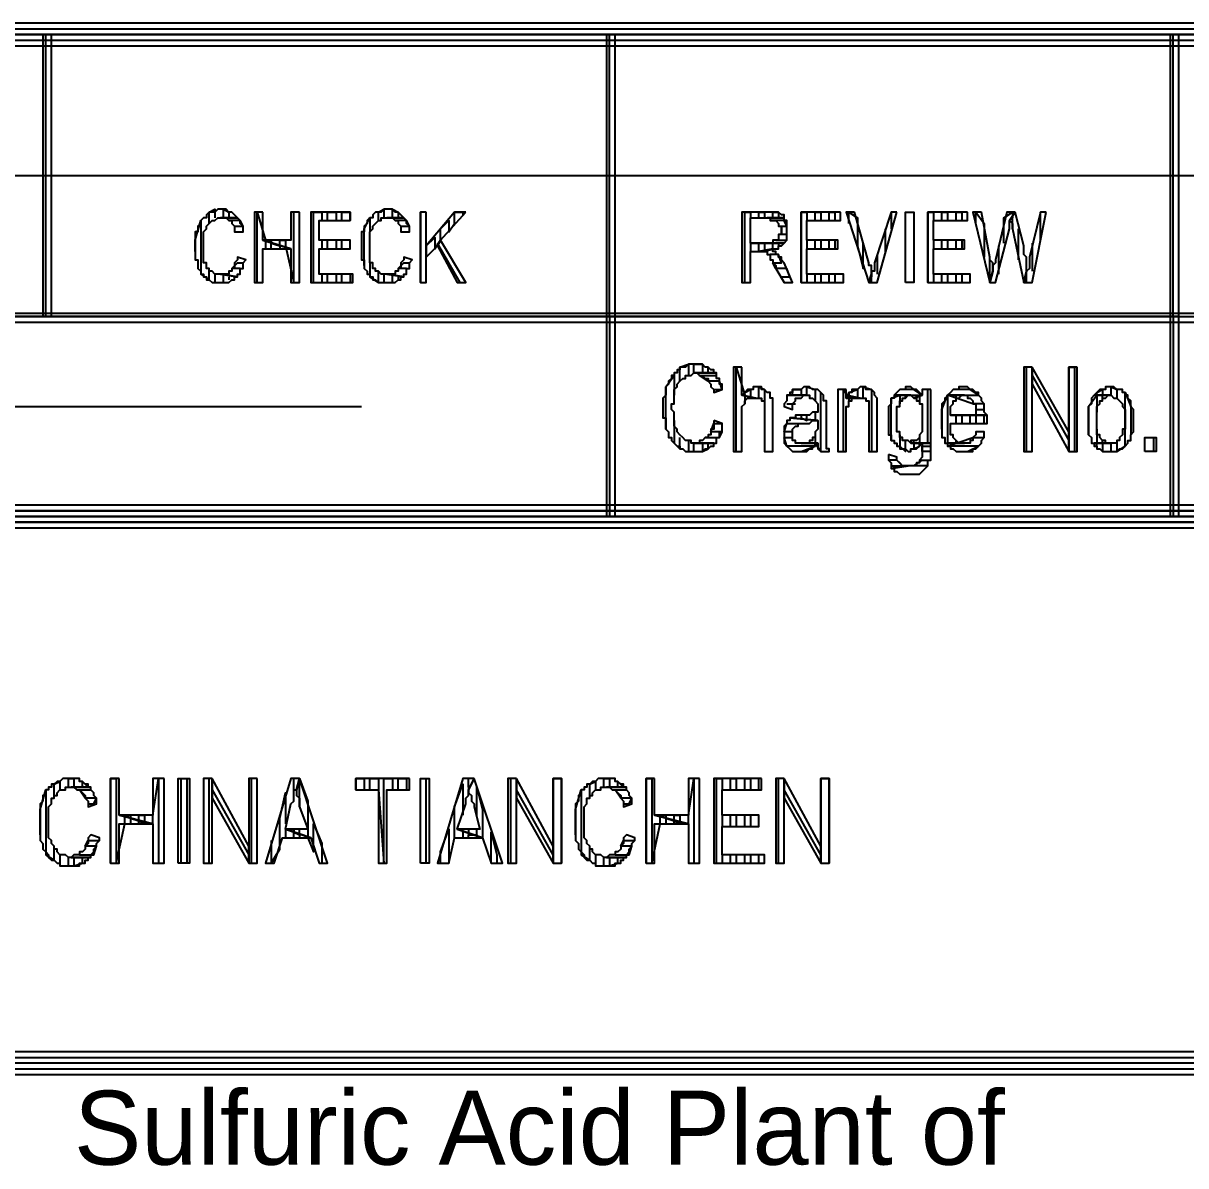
# Model space of a CAD drawing. Extents: x 0 to 594, y 0 to 420.
# Drawn here: x 523.2 to 564.45, y 41.96 to 82.5 of the extents above; entities that cross this region are included whole.
import ezdxf

# ---------------------------------------------------------------- set-up
doc = ezdxf.new("R2010")
doc.units = 0
doc.styles.add('HTX1', font='O8116901', dxfattribs={"width": 1.02})

msp = doc.modelspace()

# ---------------------------------------------------------------- linework, layer by layer
at = {"layer": 'GT_1', "flags": 128}
for points in [[(404, 82.5), (404, 81.7), (584, 81.7), (584, 82.5), (404, 82.5)], [(404, 81.9), (584, 81.9), (584, 82.1), (404, 82.1), (404, 82.3), (584, 82.3)], [(404, 82.1), (584, 82.1)], [(523.9, 72.1), (524.2, 72.1), (524.2, 82.1), (523.9, 82.1), (523.9, 72.1)], [(524, 72.1), (524, 82.1)], [(543.9, 72.1), (544.2, 72.1), (544.2, 82.1), (543.9, 82.1), (543.9, 72.1)], [(544, 72.1), (544, 82.1)], [(563.9, 72.1), (564.2, 72.1), (564.2, 82.1), (563.9, 82.1), (563.9, 72.1)], [(564, 72.1), (564, 82.1)], [(404, 77.1), (584, 77.1)], [(530.2, 75.9), (530.2, 75.9), (530.2, 75.9), (530.1, 75.9), (530.1, 75.9), (530, 75.8), (529.9, 75.8), (529.9, 75.8), (529.8, 75.8), (529.8, 75.8), (529.7, 75.7), (529.7, 75.7), (529.7, 75.6), (529.6, 75.6), (529.6, 75.6), (529.5, 75.5), (529.5, 75.5), (529.5, 75.4), (529.4, 75.3), (529.4, 75.3), (529.4, 75.3), (529.4, 75.2), (529.4, 75.1), (529.3, 75.1), (529.3, 75), (529.3, 75), (529.3, 74.9), (529.3, 74.8), (529.3, 74.7), (529.3, 74.7), (529.3, 74.6), (529.3, 74.5), (529.3, 74.5), (529.3, 74.4), (529.3, 74.3), (529.3, 74.3), (529.3, 74.2), (529.3, 74.1), (529.4, 74.1), (529.4, 74), (529.4, 73.9), (529.4, 73.9), (529.4, 73.9), (529.4, 73.8), (529.5, 73.7), (529.5, 73.7), (529.5, 73.6), (529.6, 73.6), (529.6, 73.5), (529.7, 73.5), (529.7, 73.4), (529.7, 73.4), (529.8, 73.4), (529.8, 73.4), (529.9, 73.3), (529.9, 73.3), (530, 73.3), (530, 73.3), (530.1, 73.3), (530.2, 73.3), (530.2, 73.3), (530.3, 73.3), (530.4, 73.3), (530.4, 73.3), (530.5, 73.3), (530.5, 73.3), (530.6, 73.4), (530.6, 73.4), (530.7, 73.4), (530.7, 73.5), (530.8, 73.5), (530.8, 73.5), (530.2, 73.6), (530.2, 73.6), (530.1, 73.6), (530.1, 73.6), (530, 73.6), (530, 73.6), (529.9, 73.7), (529.9, 73.7), (529.8, 73.7), (529.8, 73.8), (529.7, 73.8), (529.7, 73.9), (529.7, 73.9), (529.7, 74), (529.6, 74), (529.6, 74.1), (529.6, 74.1), (529.6, 74.2), (529.6, 74.2), (529.6, 74.3), (529.6, 74.4), (529.6, 74.4), (529.6, 74.5), (529.6, 74.6), (529.6, 74.7), (529.6, 74.7), (529.6, 74.8), (529.6, 74.9), (529.6, 74.9), (529.6, 75), (529.6, 75.1), (529.6, 75.1), (529.7, 75.2), (529.7, 75.3), (529.7, 75.3), (529.8, 75.4), (529.8, 75.4), (529.8, 75.4), (529.9, 75.5), (529.9, 75.5), (529.9, 75.5), (530, 75.5), (530.1, 75.6), (530.1, 75.6), (530.2, 75.6), (530.2, 75.6), (530.8, 75.6), (530.8, 75.6), (530.7, 75.7), (530.7, 75.7), (530.7, 75.7), (530.6, 75.8), (530.6, 75.8), (530.5, 75.8), (530.5, 75.8), (530.4, 75.9), (530.3, 75.9), (530.3, 75.9), (530.2, 75.9)], [(529.8, 75.4), (529.8, 75.8), (530, 75.9), (530, 75.6)], [(530.3, 75.6), (530.3, 75.9), (530.5, 75.8), (530.5, 75.6)], [(536.1, 75.9), (536.1, 75.9), (536.1, 75.9), (536, 75.9), (536, 75.9), (535.9, 75.8), (535.8, 75.8), (535.8, 75.8), (535.7, 75.8), (535.7, 75.8), (535.6, 75.7), (535.6, 75.7), (535.6, 75.6), (535.5, 75.6), (535.5, 75.6), (535.4, 75.5), (535.4, 75.5), (535.4, 75.4), (535.3, 75.3), (535.3, 75.3), (535.3, 75.3), (535.3, 75.2), (535.3, 75.1), (535.2, 75.1), (535.2, 75), (535.2, 75), (535.2, 74.9), (535.2, 74.8), (535.2, 74.7), (535.2, 74.7), (535.2, 74.6), (535.2, 74.5), (535.2, 74.5), (535.2, 74.4), (535.2, 74.3), (535.2, 74.3), (535.2, 74.2), (535.2, 74.1), (535.3, 74.1), (535.3, 74), (535.3, 73.9), (535.3, 73.9), (535.3, 73.9), (535.3, 73.8), (535.4, 73.7), (535.4, 73.7), (535.4, 73.6), (535.5, 73.6), (535.5, 73.5), (535.6, 73.5), (535.6, 73.4), (535.6, 73.4), (535.7, 73.4), (535.7, 73.4), (535.8, 73.3), (535.8, 73.3), (535.9, 73.3), (535.9, 73.3), (536, 73.3), (536.1, 73.3), (536.1, 73.3), (536.2, 73.3), (536.3, 73.3), (536.3, 73.3), (536.4, 73.3), (536.4, 73.3), (536.5, 73.4), (536.5, 73.4), (536.6, 73.4), (536.6, 73.5), (536.7, 73.5), (536.7, 73.5), (536.1, 73.6), (536.1, 73.6), (536, 73.6), (536, 73.6), (535.9, 73.6), (535.9, 73.6), (535.8, 73.7), (535.8, 73.7), (535.7, 73.7), (535.7, 73.8), (535.6, 73.8), (535.6, 73.9), (535.6, 73.9), (535.6, 74), (535.5, 74), (535.5, 74.1), (535.5, 74.1), (535.5, 74.2), (535.5, 74.2), (535.5, 74.3), (535.5, 74.4), (535.5, 74.4), (535.5, 74.5), (535.5, 74.6), (535.5, 74.7), (535.5, 74.7), (535.5, 74.8), (535.5, 74.9), (535.5, 74.9), (535.5, 75), (535.5, 75.1), (535.5, 75.1), (535.6, 75.2), (535.6, 75.3), (535.6, 75.3), (535.7, 75.4), (535.7, 75.4), (535.7, 75.4), (535.8, 75.5), (535.8, 75.5), (535.8, 75.5), (535.9, 75.5), (535.9, 75.6), (536, 75.6), (536.1, 75.6), (536.1, 75.6), (536.7, 75.6), (536.7, 75.6), (536.6, 75.7), (536.6, 75.7), (536.6, 75.7), (536.5, 75.8), (536.5, 75.8), (536.4, 75.8), (536.4, 75.8), (536.3, 75.9), (536.2, 75.9), (536.2, 75.9), (536.1, 75.9)], [(535.8, 75.5), (535.8, 75.8), (536, 75.9), (536, 75.6)], [(536.3, 75.6), (536.3, 75.9), (536.5, 75.8), (536.5, 75.6)], [(529.3, 74.4), (529.3, 74.8), (529.5, 75.5), (529.5, 73.6), (529.8, 73.4), (529.8, 73.8)], [(530.8, 75.6), (530.2, 75.6), (530.3, 75.6), (530.3, 75.6), (530.4, 75.6), (530.4, 75.6), (530.5, 75.5), (530.5, 75.5), (530.6, 75.5), (530.6, 75.4), (530.6, 75.4), (530.7, 75.3), (530.7, 75.3), (530.7, 75.2), (530.7, 75.1), (530.8, 75.1), (531, 75.1), (531, 75.2), (531, 75.2), (531, 75.3), (530.9, 75.4), (530.9, 75.4), (530.9, 75.5), (530.9, 75.5), (530.8, 75.6)], [(530.7, 75.3), (531, 75.3), (530.9, 75.5), (530.5, 75.5)], [(530.8, 75.6), (530.8, 75.6)], [(531.7, 75.8), (531.4, 75.8), (531.4, 73.3), (531.7, 73.3), (531.7, 74.5), (532.7, 74.5), (531.7, 74.8), (531.7, 75.8)], [(531.5, 73.3), (531.5, 75.8), (531.8, 74.8), (531.8, 74.5), (532, 74.5), (532, 74.7), (532.3, 74.6), (532.3, 74.5), (532.5, 74.5), (532.5, 74.6)], [(533, 75.8), (532.7, 75.8), (532.7, 74.8), (531.7, 74.8), (532.7, 74.5), (532.7, 73.3), (533, 73.3), (533, 75.8)], [(531.8, 74.8), (531.8, 74.8), (532, 74.8), (532, 74.7), (532.3, 74.6), (532.3, 74.8), (532.5, 74.8), (532.5, 74.6), (532.8, 73.3), (532.8, 75.8)], [(534.8, 75.8), (533.4, 75.8), (533.4, 73.3), (534.9, 73.3), (534.9, 73.6), (533.7, 73.6), (533.7, 74.5), (534.8, 74.5), (534.8, 74.8), (533.7, 74.8), (533.7, 75.5), (534.8, 75.5), (534.8, 75.8)], [(533.5, 73.3), (533.5, 75.8), (533.8, 75.8), (533.8, 75.5)], [(534, 75.5), (534, 75.8), (534.3, 75.8), (534.3, 75.5)], [(534.5, 75.5), (534.5, 75.8), (534.8, 75.8), (534.8, 75.5)], [(535.3, 73.9), (535.3, 75.2), (535.5, 75.6), (535.5, 75.1)], [(536.7, 75.6), (536.1, 75.6), (536.2, 75.6), (536.2, 75.6), (536.3, 75.6), (536.3, 75.6), (536.4, 75.5), (536.4, 75.5), (536.5, 75.5), (536.5, 75.4), (536.5, 75.4), (536.6, 75.3), (536.6, 75.3), (536.6, 75.2), (536.6, 75.1), (536.7, 75.1), (536.9, 75.1), (536.9, 75.2), (536.9, 75.2), (536.9, 75.3), (536.8, 75.4), (536.8, 75.4), (536.8, 75.5), (536.8, 75.5), (536.7, 75.6)], [(536.6, 75.3), (536.9, 75.3), (536.8, 75.5), (536.4, 75.5)], [(537.3, 73.3), (537.3, 75.8)], [(537.5, 75.8), (537.3, 75.8), (537.3, 73.3), (537.5, 73.3), (537.5, 74.2), (537.5, 74.6), (537.5, 75.8)], [(537.5, 74.2), (537.5, 74.6), (537.8, 74.9), (537.8, 74.5), (538, 74.8), (538, 75.2), (538.3, 75.5), (538.3, 75.1), (538.5, 75.4), (538.5, 75.8), (538.8, 75.8), (538.8, 75.7)], [(538.9, 75.8), (538.5, 75.8), (537.5, 74.6), (537.5, 74.2), (537.9, 74.6), (538, 74.8), (538.9, 75.8)], [(549.6, 75.8), (548.7, 75.8), (548.7, 73.3), (549, 73.3), (549, 74.4), (549.3, 74.4), (549.8, 74.5), (549.8, 74.5), (549.9, 74.5), (549.9, 74.5), (550, 74.5), (550, 74.6), (550.1, 74.6), (550.1, 74.6), (550.2, 74.7), (550.2, 74.7), (550.2, 74.7), (549, 74.7), (549, 75.6), (549.6, 75.6), (550.2, 75.6), (550.2, 75.7), (550.1, 75.7), (550.1, 75.7), (550, 75.8), (550, 75.8), (550, 75.8), (549.9, 75.8), (549.9, 75.8), (549.8, 75.8), (549.8, 75.8), (549.7, 75.8), (549.6, 75.8)], [(548.8, 73.3), (548.8, 75.8), (549, 75.8), (549, 75.6)], [(550.2, 75.6), (549.6, 75.6), (549.7, 75.6), (549.7, 75.5), (549.8, 75.5), (549.8, 75.5), (549.9, 75.5), (549.9, 75.5), (550, 75.4), (550, 75.4), (550, 75.3), (550.1, 75.3), (550.1, 75.2), (550.1, 75.1), (550.1, 75.1), (550.1, 75), (550, 75), (550, 74.9), (550, 74.9), (550, 74.8), (549.9, 74.8), (549.9, 74.8), (549.8, 74.8), (549.8, 74.7), (549.7, 74.7), (549.6, 74.7), (549.6, 74.7), (549, 74.7), (550.2, 74.7), (550.3, 74.8), (550.3, 74.8), (550.3, 74.9), (550.3, 74.9), (550.3, 75), (550.3, 75.1), (550.3, 75.1), (550.3, 75.2), (550.3, 75.3), (550.3, 75.3), (550.3, 75.4), (550.3, 75.5), (550.3, 75.5), (550.2, 75.5), (550.2, 75.6)], [(549.3, 75.6), (549.3, 75.8), (549.5, 75.8), (549.5, 75.6)], [(549.9, 74.8), (550.3, 74.8), (550.3, 75), (550.1, 75), (550.1, 75.3), (550.3, 75.3), (550.2, 75.5), (549.7, 75.5)], [(549.8, 75.6), (549.8, 75.8), (550, 75.8), (550, 75.6)], [(550.8, 73.3), (550.8, 75.8), (551, 75.8), (551, 75.5)], [(552.2, 75.8), (550.8, 75.8), (550.8, 73.3), (552.3, 73.3), (552.3, 73.6), (551, 73.6), (551, 74.5), (552.1, 74.5), (552.1, 74.8), (551, 74.8), (551, 75.5), (552.2, 75.5), (552.2, 75.8)], [(551.3, 75.5), (551.3, 75.8), (551.5, 75.8), (551.5, 75.5)], [(551.8, 75.5), (551.8, 75.8), (552, 75.8), (552, 75.5)], [(552.7, 75.8), (552.4, 75.8), (553.2, 73.3), (553.3, 73.6), (553.3, 73.7), (553.3, 73.7), (553.3, 73.8), (553.3, 73.9), (553.2, 73.9), (553.2, 74), (552.7, 75.8)], [(552.5, 75.4), (552.5, 75.8), (552.8, 75.6), (552.8, 74.6), (553, 73.8), (553, 74.7)], [(554.2, 75.8), (554, 75.8), (553.4, 74), (553.4, 74), (553.4, 73.9), (553.4, 73.9), (553.4, 73.8), (553.4, 73.7), (553.3, 73.7), (553.3, 73.6), (553.2, 73.3), (553.5, 73.3), (554.2, 75.8)], [(554, 75.8), (554, 75.2)], [(554.5, 73.3), (554.5, 75.8)], [(554.5, 73.3), (554.5, 75.8), (554.8, 75.8), (554.8, 73.3), (554.5, 73.3)], [(555.3, 73.3), (555.3, 75.8), (555.5, 75.8), (555.5, 75.5)], [(556.7, 75.8), (555.3, 75.8), (555.3, 73.3), (556.8, 73.3), (556.8, 73.6), (555.5, 73.6), (555.5, 74.5), (556.6, 74.5), (556.6, 74.8), (555.5, 74.8), (555.5, 75.5), (556.7, 75.5), (556.7, 75.8)], [(555.8, 75.5), (555.8, 75.8), (556, 75.8), (556, 75.5)], [(556.3, 75.5), (556.3, 75.8), (556.5, 75.8), (556.5, 75.5)], [(557.2, 75.8), (556.9, 75.8), (557.5, 73.3), (557.6, 73.7), (557.6, 73.7), (557.6, 73.8), (557.6, 73.8), (557.6, 73.9), (557.6, 74), (557.5, 74.1), (557.5, 74.1), (557.5, 74.2), (557.2, 75.8)], [(557, 75.4), (557, 75.8), (557.3, 75.4), (557.3, 74.2)], [(558.4, 75.8), (558.1, 75.8), (557.7, 74.1), (557.7, 74.1), (557.7, 74.1), (557.7, 74), (557.7, 74), (557.6, 73.9), (557.6, 73.8), (557.6, 73.7), (557.5, 73.3), (557.7, 73.3), (558.2, 75.2), (558.2, 75.3), (558.2, 75.3), (558.2, 75.4), (558.2, 75.4), (558.2, 75.5), (558.4, 75.8)], [(558, 74.7), (558, 75.6), (558.3, 75.8), (558.3, 75.6)], [(558.4, 75.8), (558.2, 75.5), (558.2, 75.5), (558.3, 75.4), (558.3, 75.3), (558.3, 75.2), (558.7, 73.3), (558.8, 73.7), (558.8, 73.7), (558.8, 73.8), (558.8, 73.9), (558.8, 73.9), (558.8, 74), (558.8, 74.1), (558.8, 74.1), (558.8, 74.2), (558.7, 74.3), (558.7, 74.3), (558.7, 74.4), (558.7, 74.5), (558.7, 74.6), (558.4, 75.8)], [(558.3, 75.2), (558.3, 75.6)], [(559.5, 75.8), (559.3, 75.8), (558.9, 74.2), (558.9, 74.1), (558.9, 74.1), (558.9, 74), (558.9, 73.9), (558.9, 73.9), (558.9, 73.8), (558.8, 73.7), (558.8, 73.7), (558.7, 73.3), (559, 73.3), (559.5, 75.8)], [(559.3, 74.8), (559.3, 75.8)], [(553.8, 74.4), (553.8, 75.2)], [(558.5, 75.2), (558.5, 74.1)], [(533.8, 74.8), (533.8, 74.5)], [(534, 74.5), (534, 74.8)], [(534.3, 74.8), (534.3, 74.5)], [(534.5, 74.5), (534.5, 74.8)], [(538, 74.8), (537.9, 74.6), (538.6, 73.3), (538.9, 73.3), (538, 74.8)], [(538.7, 73.3), (537.9, 74.7)], [(549, 74.7), (549, 74.4), (549.3, 74.4), (549.3, 74.7)], [(549.5, 74.7), (549.5, 74.4), (549.8, 74.5), (549.8, 74.7)], [(550, 74.7), (550, 74.6)], [(551, 74.8), (551, 74.5)], [(551.3, 74.5), (551.3, 74.8)], [(551.5, 74.8), (551.5, 74.5)], [(551.8, 74.5), (551.8, 74.8)], [(552, 74.8), (552, 74.5)], [(555.5, 74.8), (555.5, 74.5)], [(555.8, 74.5), (555.8, 74.8)], [(556, 74.8), (556, 74.5)], [(556.3, 74.5), (556.3, 74.8)], [(556.5, 74.8), (556.5, 74.5)], [(559, 74.7), (559, 73.7)], [(549.8, 74.5), (549.3, 74.4), (549.4, 74.4), (549.4, 74.4), (549.5, 74.4), (549.5, 74.4), (549.5, 74.4), (549.6, 74.4), (549.6, 74.3), (549.6, 74.3), (549.7, 74.3), (549.7, 74.2), (549.7, 74.1), (549.8, 74.1), (549.8, 74), (549.8, 74), (549.9, 73.9), (549.9, 73.8), (550.2, 73.3), (550.5, 73.3), (550.2, 74), (550.1, 74.1), (550.1, 74.1), (550.1, 74.2), (550, 74.2), (550, 74.3), (549.9, 74.3), (549.9, 74.4), (549.9, 74.4), (549.8, 74.4), (549.8, 74.5)], [(550.1, 73.5), (550.4, 73.5), (550.3, 73.8), (549.9, 73.8), (549.8, 74), (550.1, 74), (550, 74.3), (549.7, 74.3)], [(553.5, 74.3), (553.5, 73.6)], [(557.8, 74.6), (557.8, 73.6)], [(530.8, 74.2), (530.8, 74.2), (530.8, 74.1), (530.8, 74.1), (530.7, 74), (530.7, 73.9), (530.7, 73.9), (530.7, 73.8), (530.6, 73.8), (530.6, 73.7), (530.6, 73.7), (530.5, 73.7), (530.5, 73.6), (530.4, 73.6), (530.4, 73.6), (530.3, 73.6), (530.3, 73.6), (530.2, 73.6), (530.8, 73.5), (530.8, 73.6), (530.9, 73.6), (530.9, 73.7), (530.9, 73.7), (530.9, 73.8), (531, 73.8), (531, 73.9), (531, 74), (531, 74), (531.1, 74.1), (530.8, 74.2)], [(530.9, 73.8), (530.6, 73.8), (530.8, 74), (531, 74)], [(535.5, 74), (535.5, 73.5), (535.8, 73.3), (535.8, 73.7)], [(536.7, 74.2), (536.7, 74.2), (536.7, 74.1), (536.7, 74.1), (536.6, 74), (536.6, 73.9), (536.6, 73.9), (536.6, 73.8), (536.5, 73.8), (536.5, 73.7), (536.5, 73.7), (536.4, 73.7), (536.4, 73.6), (536.3, 73.6), (536.3, 73.6), (536.2, 73.6), (536.2, 73.6), (536.1, 73.6), (536.7, 73.5), (536.7, 73.6), (536.8, 73.6), (536.8, 73.7), (536.8, 73.7), (536.8, 73.8), (536.9, 73.8), (536.9, 73.9), (536.9, 74), (536.9, 74), (537, 74.1), (536.7, 74.2)], [(536.8, 73.8), (536.5, 73.8), (536.7, 74), (536.9, 74)], [(557.5, 73.5), (557.5, 74.1)], [(558.8, 73.5), (558.8, 74)], [(530, 73.6), (530, 73.3), (530.3, 73.3), (530.3, 73.6)], [(530.5, 73.5), (530.5, 73.4)], [(533.8, 73.6), (533.8, 73.3), (534, 73.3), (534, 73.6)], [(534.3, 73.6), (534.3, 73.3), (534.5, 73.3), (534.5, 73.6)], [(534.8, 73.6), (534.8, 73.3)], [(536, 73.6), (536, 73.3), (536.3, 73.3), (536.3, 73.6)], [(536.5, 73.5), (536.5, 73.4)], [(551, 73.6), (551, 73.3), (551.3, 73.3), (551.3, 73.6)], [(551.5, 73.6), (551.5, 73.3), (551.8, 73.3), (551.8, 73.6)], [(552, 73.6), (552, 73.3)], [(553.3, 73.7), (553.3, 73.5)], [(553.3, 73.3), (553.3, 73.5)], [(555.5, 73.6), (555.5, 73.3), (555.8, 73.3), (555.8, 73.6)], [(556, 73.6), (556, 73.3), (556.3, 73.3), (556.3, 73.6)], [(556.5, 73.6), (556.5, 73.3)], [(557.5, 73.3), (557.5, 73.5)], [(558.8, 73.3), (558.8, 73.5)], [(404, 72.2), (404, 71.9), (584, 71.9), (584, 72.2), (404, 72.2)], [(404, 72.1), (584, 72.1)], [(404, 72.1), (584, 72.1)], [(564, 72.1), (544, 72.1), (524, 72.1), (504, 72.1), (484, 72.1), (464, 72.1)], [(519.3, 72.1), (527.7, 72.1)], [(529.5, 72.1), (529.9, 72.1)], [(531.7, 72.1), (538.7, 72.1)], [(540.5, 72.1), (540.9, 72.1)], [(542.7, 72.1), (549.7, 72.1)], [(544.2, 72.1), (543.9, 72.1), (543.9, 65), (544.2, 65), (544.2, 72.1)], [(544, 72.1), (544, 65)], [(551.5, 72.1), (551.9, 72.1)], [(553.7, 72.1), (560.7, 72.1)], [(562.5, 72.1), (562.9, 72.1)], [(564.2, 72.1), (563.9, 72.1), (563.9, 65), (564.2, 65), (564.2, 72.1)], [(564, 72.1), (564, 65)], [(547.1, 70.4), (547, 70.4), (547, 70.4), (546.9, 70.4), (546.8, 70.4), (546.8, 70.4), (546.7, 70.3), (546.7, 70.3), (546.6, 70.3), (546.5, 70.3), (546.5, 70.2), (546.4, 70.2), (546.4, 70.1), (546.3, 70.1), (546.3, 70), (546.2, 70), (546.2, 69.9), (546.1, 69.8), (546.1, 69.8), (546.1, 69.7), (546.1, 69.7), (546, 69.6), (546, 69.5), (546, 69.5), (546, 69.4), (546, 69.3), (545.9, 69.2), (545.9, 69.1), (545.9, 69), (545.9, 69), (545.9, 68.9), (545.9, 68.8), (545.9, 68.7), (545.9, 68.6), (545.9, 68.5), (546, 68.5), (546, 68.4), (546, 68.3), (546, 68.2), (546, 68.1), (546, 68.1), (546.1, 68), (546.1, 67.9), (546.1, 67.8), (546.2, 67.8), (546.2, 67.7), (546.3, 67.6), (546.3, 67.6), (546.4, 67.5), (546.4, 67.5), (546.5, 67.5), (546.5, 67.4), (546.6, 67.4), (546.6, 67.4), (546.7, 67.3), (546.8, 67.3), (546.8, 67.3), (546.9, 67.3), (547, 67.3), (547, 67.3), (547.1, 67.3), (547.1, 67.3), (547.2, 67.3), (547.3, 67.3), (547.3, 67.3), (547.4, 67.4), (547.5, 67.4), (547.5, 67.4), (547.6, 67.5), (547.6, 67.5), (547.7, 67.5), (547.7, 67.6), (547, 67.6), (547, 67.6), (546.9, 67.6), (546.9, 67.7), (546.8, 67.7), (546.7, 67.7), (546.7, 67.7), (546.6, 67.8), (546.6, 67.8), (546.5, 67.9), (546.5, 67.9), (546.4, 68), (546.4, 68), (546.4, 68.1), (546.3, 68.2), (546.3, 68.2), (546.3, 68.3), (546.3, 68.4), (546.3, 68.4), (546.3, 68.5), (546.3, 68.6), (546.3, 68.7), (546.2, 68.8), (546.2, 68.9), (546.2, 69), (546.3, 69), (546.3, 69.1), (546.3, 69.2), (546.3, 69.3), (546.3, 69.4), (546.3, 69.4), (546.3, 69.5), (546.4, 69.6), (546.4, 69.7), (546.4, 69.7), (546.5, 69.8), (546.5, 69.8), (546.6, 69.9), (546.6, 69.9), (546.7, 69.9), (546.7, 70), (546.8, 70), (546.8, 70), (546.9, 70), (547, 70.1), (547, 70.1), (547.8, 70.1), (547.7, 70.1), (547.7, 70.2), (547.6, 70.2), (547.6, 70.2), (547.5, 70.3), (547.5, 70.3), (547.4, 70.3), (547.3, 70.4), (547.3, 70.4), (547.2, 70.4), (547.1, 70.4), (547.1, 70.4)], [(546.5, 69.8), (546.5, 70.3), (546.8, 70.4), (546.8, 70)], [(547, 70.1), (547, 70.4), (547.3, 70.4), (547.3, 70.1)], [(547.5, 70.1), (547.5, 70.3)], [(548.7, 70.3), (548.4, 70.3), (548.4, 67.3), (548.7, 67.3), (548.7, 68.5), (548.7, 68.6), (548.7, 68.7), (548.7, 68.8), (548.7, 68.9), (548.7, 68.9), (548.8, 69), (548.8, 69.1), (548.8, 69.1), (548.9, 69.2), (549, 69.2), (549, 69.2), (549.1, 69.2), (549.2, 69.2), (548.7, 69.3), (548.7, 70.3)], [(548.5, 67.3), (548.5, 70.3), (548.8, 69.3), (548.8, 69)], [(559, 70.3), (558.7, 70.3), (558.7, 67.3), (559, 67.3), (559, 69.7), (559, 70.3)], [(558.8, 67.3), (558.8, 70.3)], [(559, 70.3), (559, 69.7), (560.3, 67.3), (560.3, 68), (559, 70.3)], [(560.3, 67.3), (560.3, 70.3), (560.5, 70.3), (560.5, 67.3)], [(560.6, 70.3), (560.3, 70.3), (560.3, 68), (560.3, 67.3), (560.6, 67.3), (560.6, 70.3)], [(546, 68.1), (546, 69.6), (546.3, 70), (546.3, 69.3)], [(547.8, 70.1), (547, 70.1), (547.1, 70.1), (547.2, 70), (547.2, 70), (547.3, 70), (547.3, 70), (547.4, 69.9), (547.4, 69.9), (547.5, 69.9), (547.5, 69.8), (547.6, 69.7), (547.6, 69.7), (547.6, 69.6), (547.7, 69.5), (547.7, 69.4), (548, 69.5), (548, 69.6), (548, 69.7), (547.9, 69.7), (547.9, 69.8), (547.9, 69.9), (547.8, 69.9), (547.8, 70), (547.8, 70.1)], [(547.7, 69.5), (548, 69.5), (547.9, 69.8), (547.5, 69.8), (547.2, 70), (547.8, 70)], [(559, 70), (560.3, 67.7)], [(549.2, 69.6), (549.1, 69.6), (549.1, 69.5), (549, 69.5), (548.9, 69.5), (548.9, 69.5), (548.8, 69.4), (548.8, 69.4), (548.7, 69.3), (548.7, 69.3), (549.2, 69.2), (549.2, 69.2), (549.3, 69.2), (549.3, 69.2), (549.4, 69.2), (549.4, 69.1), (549.4, 69.1), (549.5, 69.1), (549.5, 69), (549.5, 68.9), (549.5, 68.8), (549.5, 68.7), (549.5, 67.3), (549.8, 67.3), (549.8, 68.7), (549.8, 68.8), (549.8, 68.9), (549.8, 69), (549.8, 69.1), (549.8, 69.1), (549.8, 69.2), (549.7, 69.2), (549.7, 69.3), (549.7, 69.4), (549.6, 69.4), (549.5, 69.5), (549.5, 69.5), (549.5, 69.5), (549.4, 69.5), (549.4, 69.6), (549.3, 69.6), (549.2, 69.6)], [(548.8, 69.3), (548.8, 69.4), (549, 69.5), (549, 69.2), (549.3, 69.2), (549.3, 69.6), (549.5, 69.5), (549.5, 67.3), (549.8, 67.3), (549.8, 69)], [(550.3, 69.3), (550.3, 69.2), (550.3, 69.1), (550.3, 69.1), (550.2, 69), (550.2, 68.9), (550.5, 68.8), (550.5, 68.9), (550.5, 69), (550.6, 69.1), (550.6, 69.1), (550.6, 69.2), (550.7, 69.2), (550.7, 69.2), (550.8, 69.2), (550.9, 69.3), (551, 69.3), (550.3, 69.3)], [(551, 69.6), (550.9, 69.6), (550.9, 69.6), (550.8, 69.5), (550.7, 69.5), (550.7, 69.5), (550.6, 69.5), (550.5, 69.5), (550.5, 69.4), (550.4, 69.4), (550.4, 69.3), (550.3, 69.3), (551, 69.3), (551, 69.3), (551.1, 69.3), (551.1, 69.2), (551.2, 69.2), (551.2, 69.2), (551.3, 69.1), (551.3, 69.1), (551.3, 69.1), (551.4, 69), (551.4, 68.9), (551.4, 68.8), (551.4, 68.7), (551.3, 68.7), (551.3, 68.7), (551.2, 68.7), (551.2, 68.7), (551.1, 68.6), (551, 68.6), (550.9, 68.6), (550.8, 68.6), (550.8, 68.6), (550.7, 68.6), (550.6, 68.6), (550.6, 68.5), (550.5, 68.5), (550.5, 68.5), (550.4, 68.5), (551.4, 68.4), (551.4, 68.3), (551.4, 68.2), (551.4, 68.1), (551.4, 68.1), (551.3, 68), (551.3, 67.9), (551.3, 67.9), (551.3, 67.8), (551.2, 67.8), (551.2, 67.7), (551.1, 67.7), (551.1, 67.6), (551, 67.6), (551.4, 67.6), (551.4, 67.6), (551.4, 67.5), (551.4, 67.4), (551.5, 67.3), (551.8, 67.3), (551.8, 67.4), (551.7, 67.4), (551.7, 67.5), (551.7, 67.6), (551.7, 67.6), (551.7, 67.7), (551.7, 67.7), (551.7, 67.8), (551.7, 67.9), (551.7, 68), (551.7, 68.1), (551.7, 68.3), (551.7, 68.7), (551.7, 68.8), (551.7, 68.9), (551.7, 69), (551.7, 69), (551.7, 69.1), (551.6, 69.1), (551.6, 69.2), (551.6, 69.3), (551.6, 69.3), (551.5, 69.4), (551.5, 69.4), (551.4, 69.5), (551.4, 69.5), (551.3, 69.5), (551.3, 69.5), (551.2, 69.5), (551.1, 69.6), (551.1, 69.6), (551, 69.6)], [(550.5, 69.3), (550.5, 69.5), (550.8, 69.5), (550.8, 69.3)], [(551, 69.3), (551, 69.6), (551.3, 69.5), (551.3, 69.1)], [(551.3, 67.8), (551.3, 67.6), (551.5, 67.3), (551.5, 69.4)], [(552.4, 69.5), (552.1, 69.5), (552.1, 67.3), (552.4, 67.3), (552.4, 68.5), (552.4, 68.6), (552.4, 68.7), (552.4, 68.8), (552.4, 68.9), (552.5, 68.9), (552.5, 69), (552.5, 69.1), (552.6, 69.1), (552.6, 69.1), (552.6, 69.2), (552.7, 69.2), (552.4, 69.2), (552.4, 69.5)], [(552.3, 67.3), (552.3, 69.5), (552.5, 69.2), (552.5, 69.1)], [(552.9, 69.6), (552.9, 69.6), (552.8, 69.5), (552.7, 69.5), (552.7, 69.5), (552.6, 69.5), (552.6, 69.4), (552.5, 69.4), (552.5, 69.3), (552.4, 69.3), (552.9, 69.2), (553, 69.2), (553, 69.2), (553.1, 69.2), (553.1, 69.1), (553.2, 69.1), (553.2, 69), (553.2, 69), (553.2, 68.9), (553.2, 68.9), (553.2, 68.8), (553.2, 68.7), (553.2, 67.3), (553.5, 67.3), (553.5, 68.7), (553.5, 68.7), (553.5, 68.8), (553.5, 68.9), (553.5, 69), (553.5, 69), (553.5, 69.1), (553.5, 69.2), (553.5, 69.2), (553.4, 69.3), (553.4, 69.4), (553.4, 69.4), (553.3, 69.5), (553.2, 69.5), (553.2, 69.5), (553.1, 69.5), (553.1, 69.6), (553, 69.6), (552.9, 69.6)], [(552.4, 69.3), (552.4, 69.2), (552.7, 69.2), (552.7, 69.2), (552.8, 69.2), (552.9, 69.2), (552.4, 69.3)], [(552.5, 69.3), (552.5, 69.4), (552.8, 69.5), (552.8, 69.2), (553, 69.2), (553, 69.6), (553.3, 69.5), (553.3, 67.3)], [(554.1, 69.3), (554.1, 69.2), (554, 69.2), (554, 69.1), (554, 69), (553.9, 68.9), (553.9, 68.9), (553.9, 68.8), (553.9, 68.7), (553.9, 68.6), (553.9, 68.5), (553.9, 68.4), (553.9, 68.3), (553.9, 68.3), (553.9, 68.2), (553.9, 68.1), (553.9, 68), (553.9, 67.9), (554, 67.9), (554, 67.8), (554, 67.7), (554.1, 67.7), (554.1, 67.6), (554.2, 67.6), (554.2, 67.5), (554.3, 67.5), (554.3, 67.4), (554.4, 67.4), (554.4, 67.4), (554.5, 67.4), (554.6, 67.3), (554.6, 67.3), (554.7, 67.3), (554.7, 67.4), (554.8, 67.4), (554.8, 67.4), (554.9, 67.4), (555, 67.5), (555, 67.5), (555.1, 67.6), (555.1, 67.6), (555.4, 67.6), (554.7, 67.6), (554.6, 67.7), (554.5, 67.7), (554.5, 67.7), (554.4, 67.7), (554.4, 67.8), (554.3, 67.8), (554.3, 67.9), (554.3, 68), (554.2, 68), (554.2, 68.1), (554.2, 68.2), (554.2, 68.3), (554.2, 68.4), (554.2, 68.5), (554.2, 68.5), (554.2, 68.6), (554.2, 68.7), (554.2, 68.8), (554.2, 68.9), (554.3, 68.9), (554.3, 69), (554.3, 69.1), (554.4, 69.1), (554.4, 69.2), (554.5, 69.2), (554.5, 69.2), (554.6, 69.3), (554.7, 69.3), (554.1, 69.3)], [(554, 67.7), (554, 69.2), (554.3, 69.3), (554.3, 69)], [(554.6, 69.6), (554.6, 69.6), (554.5, 69.6), (554.5, 69.5), (554.4, 69.5), (554.3, 69.5), (554.3, 69.5), (554.2, 69.4), (554.2, 69.4), (554.2, 69.4), (554.1, 69.3), (554.7, 69.3), (554.7, 69.3), (554.8, 69.2), (555.1, 69.3), (555.1, 69.3), (555, 69.4), (555, 69.4), (554.9, 69.5), (554.9, 69.5), (554.8, 69.5), (554.8, 69.5), (554.7, 69.6), (554.6, 69.6)], [(554.1, 69.3), (555.1, 69.3), (554.8, 69.5), (554.5, 69.5)], [(554.5, 69.2), (554.5, 69.3)], [(555.4, 69.5), (555.1, 69.5), (555.1, 69.3), (554.8, 69.2), (554.8, 69.2), (554.9, 69.2), (554.9, 69.1), (555, 69.1), (555, 69), (555.1, 69), (555.1, 68.9), (555.1, 68.8), (555.1, 68.7), (555.1, 68.6), (555.1, 68.6), (555.1, 68.5), (555.1, 68.4), (555.1, 68.3), (555.1, 68.2), (555.1, 68.1), (555.1, 68), (555.1, 68), (555, 67.9), (555, 67.8), (555, 67.8), (554.9, 67.7), (554.8, 67.7), (554.8, 67.7), (554.7, 67.7), (554.7, 67.6), (555.4, 67.6), (555.4, 69.5)], [(555, 67.9), (555, 67.6), (555.3, 67.6), (555.3, 69.5)], [(555, 69.3), (555, 69)], [(555.8, 68.1), (555.8, 68.8), (556, 69.3), (556, 67.6), (556.3, 67.6), (556.3, 67.7)], [(556, 69.3), (556, 69.2), (555.9, 69.2), (555.9, 69.1), (555.9, 69.1), (555.8, 69), (555.8, 68.9), (555.8, 68.9), (555.8, 68.8), (555.8, 68.7), (555.8, 68.6), (555.8, 68.5), (555.8, 68.4), (555.8, 68.3), (555.8, 68.2), (555.8, 68.1), (555.8, 68.1), (555.8, 68), (555.8, 67.9), (555.8, 67.8), (555.9, 67.8), (555.9, 67.7), (555.9, 67.6), (556, 67.6), (556.6, 67.6), (556.6, 67.6), (556.5, 67.6), (556.4, 67.6), (556.4, 67.6), (556.3, 67.7), (556.3, 67.7), (556.2, 67.8), (556.2, 67.8), (556.2, 67.9), (556.1, 67.9), (556.1, 68), (556.1, 68.1), (556.1, 68.2), (556.1, 68.2), (556.1, 68.3), (557.4, 68.3), (557.4, 68.4), (557.4, 68.4), (557.4, 68.5), (557.4, 68.6), (556.1, 68.6), (556.1, 68.7), (556.1, 68.7), (556.1, 68.8), (556.1, 68.9), (556.2, 69), (556.2, 69), (556.2, 69.1), (556.3, 69.1), (556.3, 69.2), (556.4, 69.2), (556.4, 69.2), (556.5, 69.3), (556.6, 69.3), (556, 69.3)], [(556.6, 69.6), (556.5, 69.6), (556.4, 69.6), (556.4, 69.5), (556.3, 69.5), (556.2, 69.5), (556.2, 69.5), (556.1, 69.4), (556.1, 69.4), (556, 69.3), (556, 69.3), (556.6, 69.3), (556.6, 69.3), (556.7, 69.3), (556.7, 69.2), (556.8, 69.2), (556.8, 69.2), (556.9, 69.1), (556.9, 69), (557, 69), (557, 68.9), (557, 68.8), (557, 68.7), (557, 68.6), (556.1, 68.6), (557.4, 68.6), (557.3, 68.7), (557.3, 68.8), (557.3, 68.9), (557.3, 68.9), (557.3, 69), (557.2, 69.1), (557.2, 69.2), (557.2, 69.2), (557.1, 69.3), (557.1, 69.3), (557.1, 69.4), (557, 69.4), (556.9, 69.5), (556.9, 69.5), (556.8, 69.5), (556.8, 69.5), (556.7, 69.6), (556.6, 69.6), (556.6, 69.6)], [(557, 68.8), (557.3, 68.8), (557.3, 69), (556.9, 69), (556, 69.3), (557.1, 69.3), (556.8, 69.5), (556.4, 69.5)], [(556.3, 69.2), (556.3, 69.3)], [(561, 67.9), (561, 68.9), (561.3, 69.3), (561.3, 68.7)], [(561.2, 69.3), (561.1, 69.2), (561.1, 69.2), (561.1, 69.1), (561.1, 69), (561, 68.9), (561, 68.9), (561, 68.8), (561, 68.7), (561, 68.6), (561, 68.5), (561, 68.4), (561, 68.4), (561, 68.3), (561, 68.2), (561, 68.1), (561, 68.1), (561, 68), (561, 67.9), (561.1, 67.8), (561.1, 67.8), (561.1, 67.7), (561.1, 67.6), (561.2, 67.6), (561.8, 67.6), (561.7, 67.6), (561.7, 67.6), (561.6, 67.6), (561.6, 67.7), (561.5, 67.7), (561.5, 67.7), (561.4, 67.8), (561.4, 67.9), (561.3, 67.9), (561.3, 68), (561.3, 68.1), (561.3, 68.1), (561.3, 68.2), (561.3, 68.3), (561.3, 68.4), (561.3, 68.5), (561.3, 68.6), (561.3, 68.7), (561.3, 68.8), (561.3, 68.9), (561.3, 68.9), (561.4, 69), (561.4, 69.1), (561.4, 69.1), (561.5, 69.1), (561.5, 69.2), (561.6, 69.2), (561.6, 69.2), (561.7, 69.3), (561.8, 69.3), (561.2, 69.3)], [(561.8, 69.6), (561.8, 69.6), (561.7, 69.6), (561.6, 69.6), (561.6, 69.5), (561.5, 69.5), (561.4, 69.5), (561.4, 69.5), (561.3, 69.4), (561.3, 69.4), (561.2, 69.3), (561.2, 69.3), (561.2, 69.3), (561.8, 69.3), (561.8, 69.3), (561.9, 69.2), (561.9, 69.2), (562, 69.2), (562, 69.2), (562.1, 69.1), (562.1, 69.1), (562.2, 69), (562.2, 68.9), (562.2, 68.9), (562.3, 68.8), (562.3, 68.7), (562.3, 68.6), (562.3, 68.5), (562.3, 68.4), (562.3, 68.4), (562.3, 68.3), (562.3, 68.2), (562.3, 68.1), (562.2, 68.1), (562.2, 68), (562.2, 67.9), (562.2, 67.9), (562.1, 67.8), (562.1, 67.8), (562.1, 67.7), (562, 67.7), (562, 67.6), (561.9, 67.6), (561.8, 67.6), (561.8, 67.6), (561.2, 67.6), (561.2, 67.5), (561.3, 67.5), (561.3, 67.4), (561.4, 67.4), (561.4, 67.4), (561.5, 67.3), (561.6, 67.3), (561.6, 67.3), (561.7, 67.3), (561.8, 67.3), (561.8, 67.3), (561.9, 67.3), (562, 67.3), (562, 67.3), (562.1, 67.4), (562.1, 67.4), (562.2, 67.4), (562.2, 67.4), (562.3, 67.5), (562.3, 67.5), (562.4, 67.6), (562.4, 67.7), (562.5, 67.7), (562.5, 67.8), (562.5, 67.9), (562.5, 67.9), (562.6, 68), (562.6, 68.1), (562.6, 68.2), (562.6, 68.3), (562.6, 68.4), (562.6, 68.5), (562.6, 68.5), (562.6, 68.6), (562.6, 68.7), (562.6, 68.8), (562.5, 68.9), (562.5, 69), (562.5, 69), (562.5, 69.1), (562.4, 69.2), (562.4, 69.2), (562.4, 69.3), (562.3, 69.3), (562.3, 69.4), (562.2, 69.4), (562.2, 69.5), (562.1, 69.5), (562, 69.5), (562, 69.5), (561.9, 69.6), (561.8, 69.6), (561.8, 69.6)], [(561.3, 69.3), (561.3, 69.4), (561.5, 69.5), (561.5, 69.3)], [(561.5, 69.2), (561.5, 69.3)], [(561.8, 69.3), (561.8, 69.6), (562, 69.5), (562, 69.2)], [(562, 67.7), (562, 67.3), (562.3, 67.5), (562.3, 69.4), (562.5, 68.9), (562.5, 67.9)], [(477.8, 68.9), (535.2, 68.9)], [(550.3, 69), (550.6, 69)], [(550.4, 68.5), (550.4, 68.4), (550.3, 68.4), (550.3, 68.3), (550.3, 68.3), (550.2, 68.2), (550.2, 68.2), (550.2, 68.1), (550.2, 68), (550.2, 67.9), (550.2, 67.8), (550.2, 67.7), (550.2, 67.7), (550.2, 67.6), (550.3, 67.5), (550.3, 67.5), (550.4, 67.4), (550.4, 67.4), (550.5, 67.3), (550.5, 67.3), (550.6, 67.3), (550.7, 67.3), (550.8, 67.3), (550.8, 67.3), (550.9, 67.3), (551, 67.3), (551, 67.3), (551.1, 67.4), (551.1, 67.4), (551.2, 67.4), (551.2, 67.5), (551.3, 67.5), (551.3, 67.6), (550.8, 67.6), (550.8, 67.6), (550.7, 67.6), (550.7, 67.6), (550.6, 67.6), (550.6, 67.7), (550.5, 67.7), (550.5, 67.8), (550.5, 67.8), (550.5, 67.9), (550.5, 67.9), (550.5, 68), (550.5, 68.1), (550.5, 68.1), (550.6, 68.2), (550.6, 68.2), (550.7, 68.2), (550.7, 68.3), (550.8, 68.3), (550.9, 68.3), (550.9, 68.3), (551, 68.3), (551.1, 68.3), (551.2, 68.4), (551.2, 68.4), (551.3, 68.4), (551.3, 68.4), (551.4, 68.4), (550.4, 68.5)], [(550.5, 68.5), (550.5, 68.5)], [(550.8, 68.6), (550.8, 68.5), (551, 68.4), (551, 68.6)], [(551.3, 68.7), (551.3, 68.4)], [(556.3, 68.3), (556.3, 68.6)], [(556.5, 68.6), (556.5, 68.3)], [(556.8, 68.3), (556.8, 68.6), (557, 68.6), (557, 68.3), (557.3, 68.3), (557.3, 68.6)], [(546.3, 68.4), (546.3, 67.6), (546.5, 67.4), (546.5, 67.8)], [(547.7, 68.4), (547.7, 68.3), (547.7, 68.2), (547.7, 68.1), (547.6, 68.1), (547.6, 68), (547.6, 67.9), (547.5, 67.9), (547.5, 67.8), (547.4, 67.8), (547.3, 67.7), (547.3, 67.7), (547.2, 67.7), (547.2, 67.6), (547.1, 67.6), (547, 67.6), (547.7, 67.6), (547.8, 67.6), (547.8, 67.7), (547.8, 67.8), (547.9, 67.8), (547.9, 67.9), (547.9, 68), (548, 68), (548, 68.1), (548, 68.2), (548, 68.3), (547.7, 68.4)], [(547.4, 67.8), (547.9, 67.8), (548, 68), (547.6, 68), (547.7, 68.3), (548, 68.3)], [(550.7, 67.3), (550.8, 67.3), (551.3, 67.5), (550.3, 67.5), (550.2, 67.8), (550.5, 67.8), (550.5, 68), (550.2, 68), (550.3, 68.3), (550.9, 68.3)], [(561.3, 68.1), (561.3, 67.6), (561.5, 67.6), (561.5, 67.7)], [(546.8, 67.7), (546.8, 67.3), (547, 67.3), (547, 67.6)], [(554.3, 67.9), (554.3, 67.5), (554.5, 67.3), (554.5, 67.7)], [(554.8, 67.6), (554.8, 67.7)], [(557, 68), (557, 68), (557, 67.9), (556.9, 67.8), (556.9, 67.7), (556.9, 67.7), (556.8, 67.7), (556.8, 67.6), (556.7, 67.6), (556.7, 67.6), (556.6, 67.6), (556, 67.6), (556, 67.6), (556, 67.5), (556.1, 67.5), (556.1, 67.4), (556.2, 67.4), (556.2, 67.4), (556.3, 67.3), (556.4, 67.3), (556.4, 67.3), (556.5, 67.3), (556.6, 67.3), (556.7, 67.3), (556.7, 67.3), (556.8, 67.3), (556.9, 67.3), (556.9, 67.4), (557, 67.4), (557, 67.4), (557.1, 67.5), (557.1, 67.5), (557.2, 67.6), (557.2, 67.6), (557.2, 67.7), (557.3, 67.8), (557.3, 67.8), (557.3, 67.9), (557.3, 68), (557, 68)], [(556.5, 67.3), (556.7, 67.3), (557.1, 67.5), (556, 67.5), (556.9, 67.8), (557.3, 67.8)], [(563, 67.3), (563, 67.8), (563.3, 67.8), (563.3, 67.3)], [(563, 67.3), (563, 67.8), (563.4, 67.8), (563.4, 67.3), (563, 67.3)], [(547.3, 67.6), (547.3, 67.3), (547.5, 67.4), (547.5, 67.6)], [(551, 67.6), (551, 67.6), (550.9, 67.6), (550.8, 67.6), (551.3, 67.6), (551.4, 67.6), (551, 67.6)], [(555.4, 67.6), (555.1, 67.6), (555.1, 67.5), (555.1, 67.4), (555.1, 67.3), (555.1, 67.3), (555.1, 67.2), (555.1, 67.2), (555.1, 67.1), (555.1, 67.1), (555, 67), (555, 66.9), (554.9, 66.9), (554.9, 66.8), (554.8, 66.8), (554.8, 66.8), (554.7, 66.8), (554.6, 66.8), (554, 66.7), (554.1, 66.7), (554.1, 66.6), (554.2, 66.6), (554.2, 66.6), (554.3, 66.5), (554.3, 66.5), (554.4, 66.5), (554.5, 66.5), (554.5, 66.5), (554.6, 66.5), (554.7, 66.5), (554.8, 66.5), (554.8, 66.5), (554.9, 66.5), (555, 66.5), (555, 66.5), (555.1, 66.6), (555.1, 66.6), (555.2, 66.7), (555.2, 66.7), (555.3, 66.8), (555.3, 66.8), (555.3, 66.9), (555.3, 67), (555.4, 67), (555.4, 67.1), (555.4, 67.2), (555.4, 67.2), (555.4, 67.3), (555.4, 67.4), (555.4, 67.5), (555.4, 67.6)], [(554.3, 66.5), (555, 66.5), (555.3, 66.8), (554.8, 66.8), (555.1, 67), (555.4, 67), (555.4, 67.3), (555.1, 67.3), (555.1, 67.5), (555.4, 67.5)], [(554.8, 67.6), (554.8, 67.4), (555, 67.5), (555, 67.6)], [(556.5, 67.6), (556.5, 67.6)], [(561.3, 67.5), (561.3, 67.6)], [(561.5, 67.6), (561.5, 67.3), (561.8, 67.3), (561.8, 67.6)], [(553.9, 67.2), (553.9, 67.1), (553.9, 67), (554, 66.9), (554, 66.9), (554, 66.8), (554, 66.7), (554.6, 66.8), (554.6, 66.8), (554.5, 66.8), (554.4, 66.8), (554.4, 66.8), (554.3, 66.9), (554.3, 66.9), (554.3, 66.9), (554.2, 67), (554.2, 67.1), (553.9, 67.2)], [(554, 66.8), (554.4, 66.8), (554.2, 67), (553.9, 67)], [(584, 64.6), (584, 65.4), (404, 65.4), (404, 64.6), (584, 64.6)], [(404, 65.4), (404, 64.6), (584, 64.6), (584, 65.4), (404, 65.4)], [(584, 65.2), (404, 65.2), (404, 65), (584, 65), (584, 64.8), (404, 64.8)], [(404, 64.8), (584, 64.8), (584, 65), (404, 65), (404, 65.2), (584, 65.2)], [(404, 65), (584, 65)], [(514, 65), (584, 65)], [(524.9, 55.7), (524.8, 55.7), (524.7, 55.7), (524.7, 55.7), (524.6, 55.7), (524.5, 55.6), (524.5, 55.6), (524.4, 55.6), (524.4, 55.6), (524.3, 55.5), (524.2, 55.5), (524.2, 55.4), (524.1, 55.4), (524.1, 55.3), (524, 55.3), (524, 55.2), (524, 55.1), (523.9, 55.1), (523.9, 55), (523.9, 54.9), (523.8, 54.8), (523.8, 54.8), (523.8, 54.7), (523.8, 54.6), (523.8, 54.5), (523.8, 54.4), (523.8, 54.4), (523.8, 54.3), (523.8, 54.2), (523.8, 54.1), (523.8, 54), (523.8, 53.9), (523.8, 53.8), (523.8, 53.8), (523.8, 53.7), (523.8, 53.6), (523.8, 53.5), (523.9, 53.4), (523.9, 53.4), (523.9, 53.3), (523.9, 53.2), (524, 53.1), (524, 53.1), (524.1, 53), (524.1, 52.9), (524.1, 52.9), (524.2, 52.8), (524.3, 52.8), (524.3, 52.8), (524.4, 52.7), (524.4, 52.7), (524.5, 52.7), (524.5, 52.6), (524.6, 52.6), (524.7, 52.6), (524.7, 52.6), (524.8, 52.6), (524.9, 52.6), (524.9, 52.6), (525, 52.6), (525, 52.6), (525.1, 52.6), (525.2, 52.6), (525.2, 52.7), (525.3, 52.7), (525.4, 52.7), (525.4, 52.8), (525.5, 52.8), (525.5, 52.9), (525.6, 52.9), (524.9, 52.9), (524.8, 52.9), (524.8, 52.9), (524.7, 53), (524.6, 53), (524.6, 53), (524.5, 53), (524.4, 53.1), (524.4, 53.1), (524.4, 53.2), (524.3, 53.2), (524.3, 53.3), (524.2, 53.4), (524.2, 53.4), (524.2, 53.5), (524.1, 53.6), (524.1, 53.7), (524.1, 53.7), (524.1, 53.8), (524.1, 53.9), (524.1, 54), (524.1, 54.1), (524.1, 54.2), (524.1, 54.3), (524.1, 54.3), (524.1, 54.4), (524.1, 54.5), (524.1, 54.6), (524.1, 54.7), (524.2, 54.8), (524.2, 54.8), (524.2, 54.9), (524.2, 55), (524.3, 55), (524.3, 55.1), (524.4, 55.1), (524.4, 55.2), (524.4, 55.2), (524.5, 55.3), (524.5, 55.3), (524.6, 55.3), (524.7, 55.3), (524.7, 55.4), (524.8, 55.4), (524.9, 55.4), (525.6, 55.4), (525.5, 55.4), (525.5, 55.5), (525.5, 55.5), (525.4, 55.5), (525.3, 55.6), (525.3, 55.6), (525.2, 55.6), (525.2, 55.7), (525.1, 55.7), (525, 55.7), (525, 55.7), (524.9, 55.7)], [(524.8, 55.4), (524.8, 55.7), (525, 55.7), (525, 55.4)], [(526.3, 52.7), (526.3, 55.7), (526.5, 55.7), (526.5, 52.7), (526.8, 54.1), (526.8, 54.4), (527, 54.3), (527, 54.1), (527.3, 54.1), (527.3, 54.2), (527.5, 54.1), (527.5, 54.1), (527.8, 54.1), (527.8, 54.1)], [(526.6, 55.7), (526.3, 55.7), (526.3, 52.7), (526.6, 52.7), (526.6, 54.1), (527.8, 54.1), (526.6, 54.4), (526.6, 55.7)], [(528.2, 55.7), (527.8, 55.7), (527.8, 54.4), (526.6, 54.4), (527.8, 54.1), (527.8, 52.7), (528.2, 52.7), (528.2, 55.7)], [(526.8, 54.4), (526.8, 54.4), (527, 54.4), (527, 54.3), (527.3, 54.2), (527.3, 54.4), (527.5, 54.4), (527.5, 54.1), (527.8, 54.1), (527.8, 54.4), (528, 55.7), (528, 52.7)], [(528.7, 52.7), (528.7, 55.7), (529.1, 55.7), (529.1, 52.7), (528.7, 52.7)], [(528.8, 52.7), (528.8, 55.7), (529, 55.7), (529, 52.7)], [(529.9, 55.7), (529.6, 55.7), (529.6, 52.7), (529.9, 52.7), (529.9, 55), (529.9, 55.7)], [(529.8, 52.7), (529.8, 55.7)], [(529.9, 55.7), (529.9, 55), (531.2, 52.7), (531.2, 53.3), (529.9, 55.7)], [(531.5, 55.7), (531.2, 55.7), (531.2, 53.3), (531.2, 52.7), (531.5, 52.7), (531.5, 55.7)], [(531.3, 52.7), (531.3, 55.7)], [(533, 55.7), (532.7, 55.7), (531.8, 52.7), (532.1, 52.7), (532.4, 53.6), (533.4, 53.6), (532.5, 53.9), (532.7, 54.8), (532.8, 54.9), (532.8, 54.9), (532.8, 55), (532.8, 55.1), (532.8, 55.2), (532.8, 55.3), (532.9, 55.3), (533, 55.7)], [(533, 55.7), (532.9, 55.3), (532.9, 55.3), (532.9, 55.2), (532.9, 55.1), (532.9, 55.1), (533, 55), (533, 54.9), (533, 54.8), (533, 54.7), (533.3, 53.9), (532.5, 53.9), (533.4, 53.6), (533.7, 52.7), (534, 52.7), (533, 55.7)], [(532.8, 55), (532.8, 55.7)], [(533, 54.7), (533, 55.7), (533.3, 54.9), (533.3, 53.6), (533.5, 53.1), (533.5, 54.1), (533.8, 53.4), (533.8, 52.7)], [(535, 55.3), (535, 55.7), (535.3, 55.7), (535.3, 55.3), (535.5, 55.3), (535.5, 55.7), (535.8, 55.7), (535.8, 55.3), (536, 52.7), (536, 55.7), (536.3, 55.7), (536.3, 55.3), (536.5, 55.3), (536.5, 55.7), (536.8, 55.7), (536.8, 55.3)], [(536.9, 55.7), (535, 55.7), (535, 55.3), (535.8, 55.3), (535.8, 52.7), (536.1, 52.7), (536.1, 55.3), (536.9, 55.3), (536.9, 55.7)], [(537.3, 52.7), (537.3, 55.7), (537.6, 55.7), (537.6, 52.7), (537.3, 52.7)], [(537.5, 52.7), (537.5, 55.7)], [(539.2, 55.7), (538.8, 55.7), (537.9, 52.7), (538.3, 52.7), (538.5, 53.6), (539.5, 53.6), (538.6, 53.9), (538.9, 54.8), (538.9, 54.9), (538.9, 54.9), (538.9, 55), (539, 55.1), (539, 55.2), (539, 55.3), (539, 55.3), (539.2, 55.7)], [(539.2, 55.7), (539, 55.3), (539, 55.3), (539, 55.2), (539.1, 55.1), (539.1, 55.1), (539.1, 55), (539.1, 54.9), (539.2, 54.8), (539.2, 54.7), (539.4, 53.9), (538.6, 53.9), (539.5, 53.6), (539.8, 52.7), (540.2, 52.7), (539.2, 55.7)], [(539, 55.4), (539, 55.7)], [(540.7, 55.7), (540.4, 55.7), (540.4, 52.7), (540.7, 52.7), (540.7, 55), (540.7, 55.7)], [(540.5, 52.7), (540.5, 55.7)], [(540.7, 55.7), (540.7, 55), (542, 52.7), (542, 53.3), (540.7, 55.7)], [(542, 52.7), (542, 55.7), (542.3, 55.7), (542.3, 52.7)], [(542.3, 55.7), (542, 55.7), (542, 53.3), (542, 52.7), (542.3, 52.7), (542.3, 55.7)], [(543.9, 55.7), (543.8, 55.7), (543.7, 55.7), (543.7, 55.7), (543.6, 55.7), (543.5, 55.6), (543.5, 55.6), (543.4, 55.6), (543.4, 55.6), (543.3, 55.5), (543.2, 55.5), (543.2, 55.4), (543.1, 55.4), (543.1, 55.3), (543, 55.3), (543, 55.2), (543, 55.1), (542.9, 55.1), (542.9, 55), (542.9, 54.9), (542.8, 54.8), (542.8, 54.8), (542.8, 54.7), (542.8, 54.6), (542.8, 54.5), (542.8, 54.4), (542.8, 54.4), (542.8, 54.3), (542.8, 54.2), (542.8, 54.1), (542.8, 54), (542.8, 53.9), (542.8, 53.8), (542.8, 53.8), (542.8, 53.7), (542.8, 53.6), (542.8, 53.5), (542.9, 53.4), (542.9, 53.4), (542.9, 53.3), (542.9, 53.2), (543, 53.1), (543, 53.1), (543.1, 53), (543.1, 52.9), (543.1, 52.9), (543.2, 52.8), (543.3, 52.8), (543.3, 52.8), (543.4, 52.7), (543.4, 52.7), (543.5, 52.7), (543.5, 52.6), (543.6, 52.6), (543.7, 52.6), (543.7, 52.6), (543.8, 52.6), (543.9, 52.6), (543.9, 52.6), (544, 52.6), (544, 52.6), (544.1, 52.6), (544.2, 52.6), (544.2, 52.7), (544.3, 52.7), (544.4, 52.7), (544.4, 52.8), (544.5, 52.8), (544.5, 52.9), (544.6, 52.9), (543.9, 52.9), (543.8, 52.9), (543.8, 52.9), (543.7, 53), (543.6, 53), (543.6, 53), (543.5, 53), (543.4, 53.1), (543.4, 53.1), (543.4, 53.2), (543.3, 53.2), (543.3, 53.3), (543.2, 53.4), (543.2, 53.4), (543.2, 53.5), (543.1, 53.6), (543.1, 53.7), (543.1, 53.7), (543.1, 53.8), (543.1, 53.9), (543.1, 54), (543.1, 54.1), (543.1, 54.2), (543.1, 54.3), (543.1, 54.3), (543.1, 54.4), (543.1, 54.5), (543.1, 54.6), (543.1, 54.7), (543.2, 54.8), (543.2, 54.8), (543.2, 54.9), (543.2, 55), (543.3, 55), (543.3, 55.1), (543.4, 55.1), (543.4, 55.2), (543.4, 55.2), (543.5, 55.3), (543.5, 55.3), (543.6, 55.3), (543.7, 55.3), (543.7, 55.4), (543.8, 55.4), (543.9, 55.4), (544.6, 55.4), (544.5, 55.4), (544.5, 55.5), (544.5, 55.5), (544.4, 55.5), (544.3, 55.6), (544.3, 55.6), (544.2, 55.6), (544.2, 55.7), (544.1, 55.7), (544, 55.7), (544, 55.7), (543.9, 55.7)], [(543.8, 55.4), (543.8, 55.7), (544, 55.7), (544, 55.4)], [(545.3, 52.7), (545.3, 55.7), (545.5, 55.7), (545.5, 52.7), (545.8, 54.1), (545.8, 54.4), (546, 54.3), (546, 54.1), (546.3, 54.1), (546.3, 54.2), (546.5, 54.1), (546.5, 54.1), (546.8, 54.1), (546.8, 54.1)], [(545.6, 55.7), (545.3, 55.7), (545.3, 52.7), (545.6, 52.7), (545.6, 54.1), (546.8, 54.1), (545.6, 54.4), (545.6, 55.7)], [(547.2, 55.7), (546.8, 55.7), (546.8, 54.4), (545.6, 54.4), (546.8, 54.1), (546.8, 52.7), (547.2, 52.7), (547.2, 55.7)], [(545.8, 54.4), (545.8, 54.4), (546, 54.4), (546, 54.3), (546.3, 54.2), (546.3, 54.4), (546.5, 54.4), (546.5, 54.1), (546.8, 54.1), (546.8, 54.4), (547, 55.7), (547, 52.7)], [(549.4, 55.7), (547.7, 55.7), (547.7, 52.7), (549.5, 52.7), (549.5, 53), (548, 53), (548, 54), (549.3, 54), (549.3, 54.4), (548, 54.4), (548, 55.3), (549.4, 55.3), (549.4, 55.7)], [(547.8, 52.7), (547.8, 55.7), (548, 55.7), (548, 55.3)], [(548.3, 55.3), (548.3, 55.7), (548.5, 55.7), (548.5, 55.3)], [(548.8, 55.3), (548.8, 55.7), (549, 55.7), (549, 55.3)], [(549.3, 55.3), (549.3, 55.7)], [(550.2, 55.7), (549.9, 55.7), (549.9, 52.7), (550.2, 52.7), (550.2, 55), (550.2, 55.7)], [(550, 52.7), (550, 55.7)], [(550.2, 55.7), (550.2, 55), (551.5, 52.7), (551.5, 53.3), (550.2, 55.7)], [(551.5, 52.7), (551.5, 55.7), (551.8, 55.7), (551.8, 52.7)], [(551.8, 55.7), (551.5, 55.7), (551.5, 53.3), (551.5, 52.7), (551.8, 52.7), (551.8, 55.7)], [(523.8, 53.7), (523.8, 54.6), (524, 55.3), (524, 53), (524.3, 52.8), (524.3, 53.3)], [(524.3, 55), (524.3, 55.5), (524.5, 55.6), (524.5, 55.3)], [(525.6, 55.4), (524.9, 55.4), (524.9, 55.4), (525, 55.4), (525.1, 55.3), (525.1, 55.3), (525.2, 55.3), (525.2, 55.3), (525.3, 55.2), (525.3, 55.2), (525.4, 55.1), (525.4, 55.1), (525.4, 55), (525.5, 54.9), (525.5, 54.8), (525.5, 54.7), (525.8, 54.8), (525.8, 54.9), (525.8, 55), (525.8, 55), (525.7, 55.1), (525.7, 55.2), (525.7, 55.2), (525.6, 55.3), (525.6, 55.4)], [(525.5, 54.8), (525.7, 54.8), (525.8, 55), (525.4, 55), (525.2, 55.3), (525.6, 55.3)], [(525.3, 55.4), (525.3, 55.6), (525.5, 55.4), (525.5, 55.4)], [(529.9, 55.3), (531.2, 53)], [(538, 52.7), (538, 53.1), (538.3, 53.9), (538.3, 52.7), (538.5, 53.6), (538.5, 54.7), (538.8, 55.5), (538.8, 54.4)], [(539, 55.4), (539, 55.2)], [(539.3, 54.4), (539.3, 55.4), (539.5, 54.6), (539.5, 53.6), (539.8, 52.7), (539.8, 53.8), (540, 53), (540, 52.7)], [(542, 53), (540.7, 55.3)], [(542.8, 53.7), (542.8, 54.6), (543, 55.3), (543, 53), (543.3, 52.8), (543.3, 53.3)], [(543.3, 55), (543.3, 55.5), (543.5, 55.6), (543.5, 55.3)], [(544.6, 55.4), (543.9, 55.4), (543.9, 55.4), (544, 55.4), (544.1, 55.3), (544.1, 55.3), (544.2, 55.3), (544.2, 55.3), (544.3, 55.2), (544.3, 55.2), (544.4, 55.1), (544.4, 55.1), (544.4, 55), (544.5, 54.9), (544.5, 54.8), (544.5, 54.7), (544.8, 54.8), (544.8, 54.9), (544.8, 55), (544.8, 55), (544.7, 55.1), (544.7, 55.2), (544.7, 55.2), (544.6, 55.3), (544.6, 55.4)], [(544.5, 54.8), (544.7, 54.8), (544.8, 55), (544.4, 55), (544.2, 55.3), (544.6, 55.3)], [(544.3, 55.4), (544.3, 55.6), (544.5, 55.4), (544.5, 55.4)], [(551.5, 53), (550.2, 55.3)], [(532, 53.5), (532, 52.7), (532.3, 53.2), (532.3, 54.3), (532.5, 55.2), (532.5, 54.1)], [(548, 54.4), (548, 54)], [(548.3, 54), (548.3, 54.4)], [(548.5, 54.4), (548.5, 54)], [(548.8, 54), (548.8, 54.4)], [(549, 54.4), (549, 54)], [(549.3, 54), (549.3, 54.4)], [(525.6, 53.7), (525.6, 53.7), (525.5, 53.6), (525.5, 53.5), (525.5, 53.4), (525.5, 53.4), (525.4, 53.3), (525.4, 53.2), (525.4, 53.2), (525.3, 53.1), (525.3, 53.1), (525.2, 53.1), (525.2, 53), (525.1, 53), (525.1, 53), (525, 53), (524.9, 52.9), (524.9, 52.9), (525.6, 52.9), (525.6, 52.9), (525.6, 53), (525.7, 53.1), (525.7, 53.1), (525.7, 53.2), (525.8, 53.3), (525.8, 53.3), (525.8, 53.4), (525.9, 53.5), (525.9, 53.6), (525.6, 53.7)], [(532.5, 53.9), (532.5, 53.6), (532.8, 53.6), (532.8, 53.8)], [(532.5, 53.9), (532.5, 53.9), (532.8, 53.9), (532.8, 53.8), (533, 53.7), (533, 53.9)], [(533, 53.7), (533, 53.6), (533.3, 53.6), (533.3, 53.6)], [(538.8, 53.8), (538.8, 53.9)], [(538.8, 53.8), (538.8, 53.6), (539, 53.6), (539, 53.7)], [(539, 53.9), (539, 53.7), (539.3, 53.7), (539.3, 53.9)], [(539.3, 53.7), (539.3, 53.6)], [(544.6, 53.7), (544.6, 53.7), (544.5, 53.6), (544.5, 53.5), (544.5, 53.4), (544.5, 53.4), (544.4, 53.3), (544.4, 53.2), (544.4, 53.2), (544.3, 53.1), (544.3, 53.1), (544.2, 53.1), (544.2, 53), (544.1, 53), (544.1, 53), (544, 53), (543.9, 52.9), (543.9, 52.9), (544.6, 52.9), (544.6, 52.9), (544.6, 53), (544.7, 53.1), (544.7, 53.1), (544.7, 53.2), (544.8, 53.3), (544.8, 53.3), (544.8, 53.4), (544.9, 53.5), (544.9, 53.6), (544.6, 53.7)], [(525.2, 53), (525.7, 53), (525.8, 53.3), (525.4, 53.3), (525.5, 53.5), (525.9, 53.5)], [(544.2, 53), (544.7, 53), (544.8, 53.3), (544.4, 53.3), (544.5, 53.5), (544.9, 53.5)], [(524.5, 53), (524.5, 52.6), (524.8, 52.6), (524.8, 52.9)], [(525, 52.9), (525, 52.6), (525.3, 52.7), (525.3, 52.9)], [(543.5, 53), (543.5, 52.6), (543.8, 52.6), (543.8, 52.9)], [(544, 52.9), (544, 52.6), (544.3, 52.7), (544.3, 52.9)], [(548, 53), (548, 52.7), (548.3, 52.7), (548.3, 53)], [(548.5, 53), (548.5, 52.7), (548.8, 52.7), (548.8, 53)], [(549, 53), (549, 52.7), (549.3, 52.7), (549.3, 53)], [(584, 45.2), (584, 46), (404, 46), (404, 45.2), (584, 45.2)], [(404, 45.4), (584, 45.4), (584, 45.6), (404, 45.6), (404, 45.8), (584, 45.8)]]:
    msp.add_lwpolyline(points, dxfattribs=at)

# ---------------------------------------------------------------- texts
at = {"layer": 'GT_1', "style": 'HTX1', "width": 1.02}
msp.add_text('Sulfuric Acid Plant of', height=2.625, dxfattribs=at).set_placement((525, 42))

doc.saveas('drawing.dxf')
